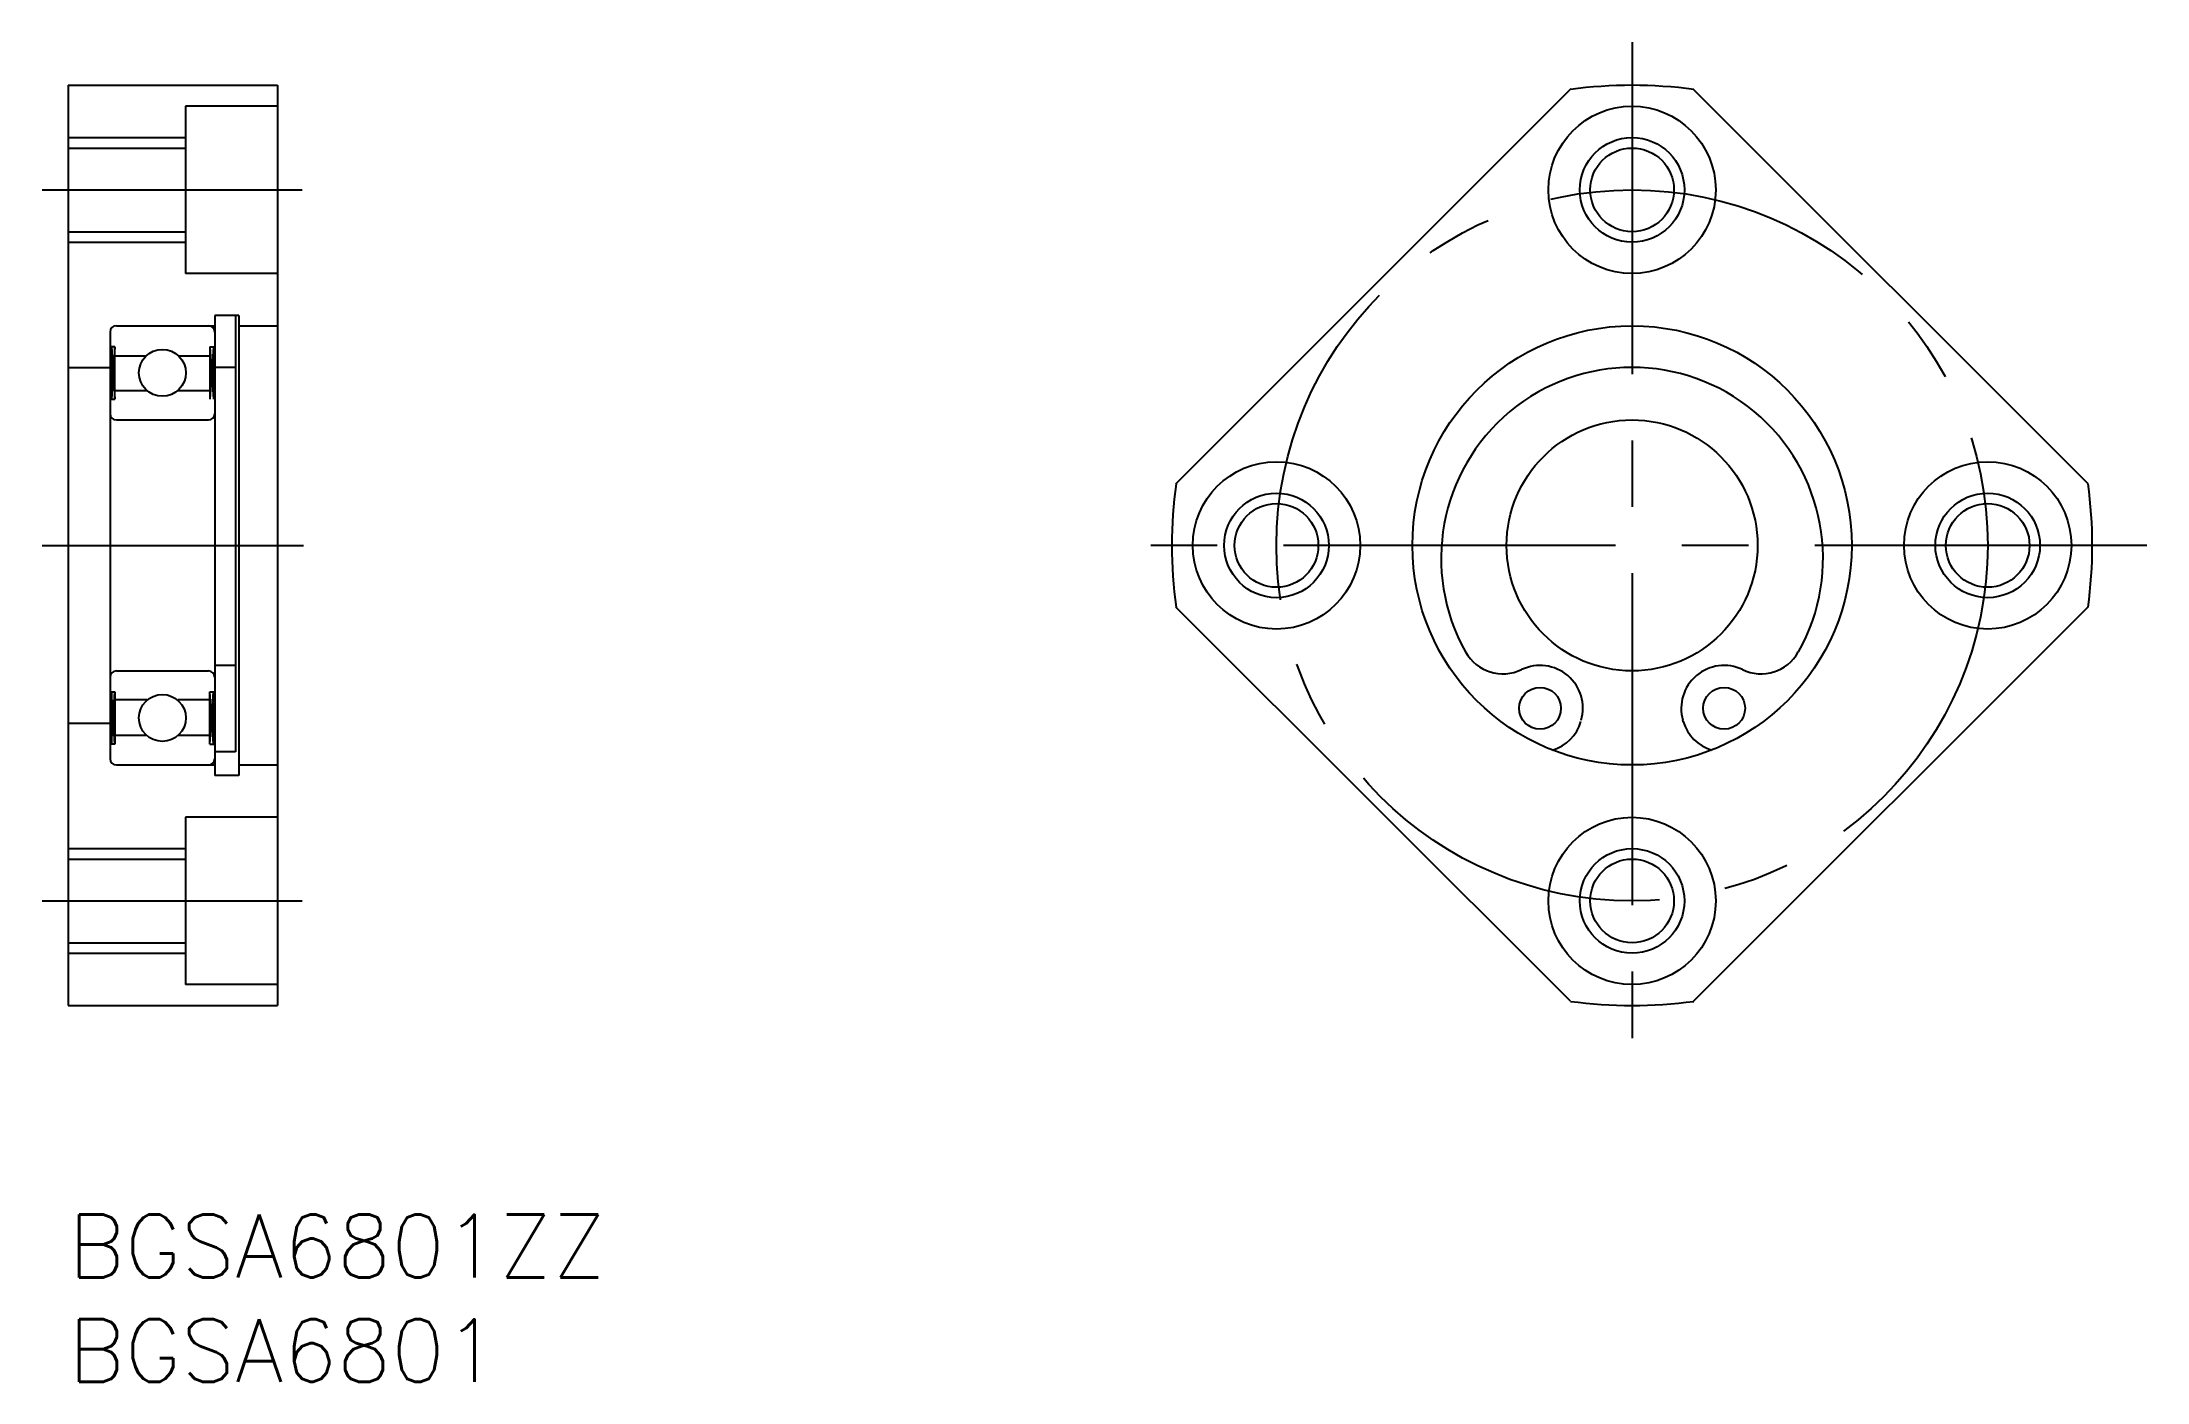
# Model space of a CAD drawing. Extents: x -1 to 99, y -8 to 56.
import ezdxf

# ---------------------------------------------------------------- set-up
doc = ezdxf.new("R2010")
doc.units = 0
doc.header["$LTSCALE"] = 0.5
doc.linetypes.add('CENTER', pattern=[50.8, 31.75, -6.35, 6.35, -6.35])
for name, color, linetype in [('MSM_CENTER', 1, 'CENTER'), ('MSM_CONTINUOUS', 7, 'CONTINUOUS'), ('MSM_NARROW', 5, 'CONTINUOUS'), ('MSM_PART_NUMBER', 7, 'CONTINUOUS')]:
    doc.layers.add(name, color=color, linetype=linetype)
doc.styles.get("Standard").update_dxf_attribs({"font": 'txt.shx', "height": 3, "bigfont": 'bigfont.shx'})

# ---------------------------------------------------------------- blocks, each defined once
blk = doc.blocks.new('*U8')
at = {"layer": 'MSM_PART_NUMBER'}
blk.add_text('BGSA6801ZZ', height=3, dxfattribs=at).set_placement((0, -3))
blk = doc.blocks.new('*U9')
at = {"layer": 'MSM_PART_NUMBER'}
blk.add_text('BGSA6801', height=3, dxfattribs=at).set_placement((0, -8))

msp = doc.modelspace()

# ---------------------------------------------------------------- linework, layer by layer
at = {"layer": 'MSM_CENTER'}
for p, q in [((74.76, 56.07), (74.76, 7.93)), ((-1.25, 49), (11.18, 49)), ((-1.25, 32), (11.24, 32)), ((99.37, 32), (50.14, 32)), ((-1.25, 15), (11.18, 15))]:
    msp.add_line(p, q, dxfattribs=at)
msp.add_circle((74.76, 32), 17, dxfattribs=at)
at = {"layer": 'MSM_CONTINUOUS'}
for p, q in [((0, 54), (0, 10)), ((0, 54), (10, 54)), ((10, 54), (10, 10)), ((52.95, 34.95), (71.84, 53.84)), ((96.56, 34.95), (77.7, 53.8)), ((5.6, 53), (5.6, 45)), ((10, 53), (5.6, 53)), ((0, 51), (5.6, 51)), ((0, 47), (5.6, 47)), ((10, 45), (5.6, 45)), ((2.3, 42.5), (7, 42.5)), ((7, 43), (7, 21)), ((8.15, 43, 0.5), (7, 43, 0.5)), ((8, 43), (8, 22.13)), ((8.15, 43), (8.15, 21)), ((8.15, 42.5), (10, 42.5)), ((2, 42.2), (2, 21.8)), ((2.23, 41.5), (2, 41.5)), ((2.06, 39), (2.06, 41.5)), ((2.06, 41.5), (2.23, 39)), ((2.23, 41.5), (2.06, 39)), ((2.23, 39), (2.23, 41.5)), ((6.77, 41.5), (7, 41.5)), ((6.77, 41.5), (6.77, 39)), ((6.77, 41.5), (6.94, 39)), ((6.94, 41.5), (6.77, 39)), ((6.94, 41.5), (6.94, 39)), ((0, 40.5), (2, 40.5)), ((2.23, 41.07), (3.74, 41.07)), ((5.26, 41.07), (6.77, 41.07)), ((8, 40.5, 0.5), (7, 40.5, 0.5)), ((3.77, 39.39), (2.23, 39.39)), ((6.77, 39.39), (5.23, 39.39)), ((2, 39), (2.23, 39)), ((2.3, 38), (6.7, 38)), ((71.81, 10.2), (52.95, 29.05)), ((77.7, 10.2), (96.58, 29.08)), ((8, 26.26, 0.5), (7, 26.26, 0.5)), ((2.3, 26), (6.7, 26)), ((2, 25), (2.23, 25)), ((2.06, 25), (2.06, 22.5)), ((2.06, 22.5), (2.23, 25)), ((2.23, 22.5), (2.06, 25)), ((2.23, 25), (2.23, 22.5)), ((3.77, 24.61), (2.23, 24.61)), ((6.77, 24.61), (5.23, 24.61)), ((6.77, 22.5), (6.77, 25)), ((6.77, 22.5), (6.94, 25)), ((6.94, 22.5), (6.77, 25)), ((6.77, 25), (7, 25)), ((6.94, 22.5), (6.94, 25)), ((0, 23.5), (2, 23.5)), ((77.2, 23.57), (77.19, 23.63)), ((2.23, 22.5), (2, 22.5)), ((2.23, 22.92), (3.74, 22.92)), ((5.26, 22.92), (6.77, 22.92)), ((6.77, 22.5), (7, 22.5)), ((2.3, 21.5), (7, 21.5)), ((8, 22.13, 0.5), (7, 22.13, 0.5)), ((8.15, 21.5), (10, 21.5)), ((8.15, 21, 0.5), (7, 21, 0.5)), ((10, 19), (5.6, 19)), ((5.6, 19), (5.6, 11)), ((0, 17), (5.6, 17)), ((0, 13), (5.6, 13)), ((10, 11), (5.6, 11)), ((0, 10), (10, 10))]:
    msp.add_line(p, q, dxfattribs=at)
for centre, radius in [((74.76, 49), 4), ((74.76, 49), 2), ((74.76, 32), 10.5), ((4.5, 40.25), 1.12), ((74.76, 32), 6), ((57.76, 32), 4), ((91.76, 32), 4), ((57.76, 32), 2), ((91.76, 32), 2), ((70.36, 24.21), 1), ((79.16, 24.21), 1), ((4.5, 23.75), 1.12), ((74.76, 15), 4), ((74.76, 15), 2)]:
    msp.add_circle(centre, radius, dxfattribs=at)
for centre, radius, start, end in [((74.76, 32), 22, 82.3018, 97.6982), ((2.3, 42.2), 0.3, 90, 180), ((6.7, 42.2), 0.3, 0, 90), ((74.76, 31.38), 9.13, 330.641, 209.359), ((2.3, 38.3), 0.3, 180, 270), ((6.7, 38.3), 0.3, 270, 0), ((74.76, 32), 22, 172.3018, 187.6982), ((74.76, 32), 22, 352.3018, 7.6982), ((68.59, 27.91), 2.05, 209.359, 295.519), ((70.36, 24.21), 2.05, 343.794, 115.519), ((79.16, 24.21), 2.05, 64.481, 196.206), ((80.92, 27.91), 2.05, 244.481, 330.641), ((2.3, 25.7), 0.3, 90, 180), ((6.7, 25.7), 0.3, 0, 90), ((70.39, 24.13), 2, 286.4159, 343.794), ((79.13, 24.13), 2, 196.206, 253.5841), ((2.3, 21.8), 0.3, 180, 270), ((6.7, 21.8), 0.3, 270, 0), ((74.76, 32), 22, 262.3018, 277.6982)]:
    msp.add_arc(centre, radius, start, end, dxfattribs=at)
at = {"layer": 'MSM_NARROW'}
for p, q in [((0, 51.5), (5.6, 51.5)), ((0, 46.5), (5.6, 46.5)), ((0, 17.5), (5.6, 17.5)), ((0, 12.5), (5.6, 12.5))]:
    msp.add_line(p, q, dxfattribs=at)
for centre in [(74.76, 49), (57.76, 32), (91.76, 32), (74.76, 15)]:
    msp.add_circle(centre, 2.5, dxfattribs=at)

# ---------------------------------------------------------------- block references
at = {"layer": 'MSM_CONTINUOUS'}
for name in ['*U8', '*U9']:
    msp.add_blockref(name, (0, 0), dxfattribs=at)

doc.saveas('drawing.dxf')
